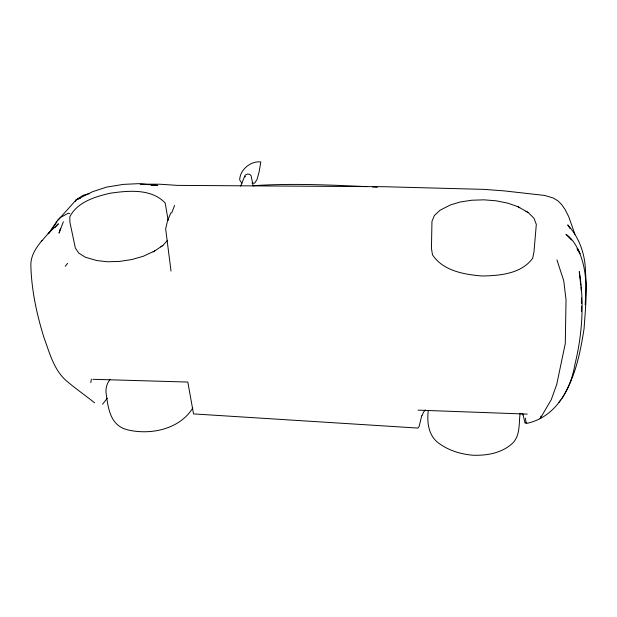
<?xml version="1.0" encoding="UTF-8"?>
<svg xmlns="http://www.w3.org/2000/svg" width="617" height="617" viewBox="0 0 617 617"><rect width="100%" height="100%" fill="white"/><g stroke="black" fill="none" stroke-linecap="round" stroke-linejoin="round"><path stroke-width="0.93" d="M581.523 311.662L581.615 306.163M581.669 303.417L581.538 297.942M428.329 410.367C426.748 422.73 428.499 436.497 439.774 443.932C449.369 450.703 460.791 454.089 472.398 455.199C486.836 455.832 502.454 453.102 513.159 442.659C520.455 434.63 518.704 423.216 520.131 413.282M585.224 304.813L586.15 283.643L585.371 268.865C584.631 252.662 578.723 236.943 567.725 224.897L570.093 228.56M90.838 382.656L91.339 379.077M421.75 415.688L419.097 426.517L417.987 428.075L193.537 413.907L187.815 382.054L92.92 379.301M245.165 176.986L245.319 176.431M60.258 228.93L59.039 233.126L63.35 221.758M540.955 416.174L540.153 418.627L551.259 399.693L556.711 384.491L565.288 343.522L566.028 299.685L563.73 280.704L556.943 259.919M240.638 186.126L245.119 175.166L247.394 174.048L249.615 174.295L251.119 175.752L253.163 185.956M174.596 205.415L171.796 212.664L170.832 212.973L167.608 220.462L165.657 228.938L171.017 271.071M422.043 415.765L423.532 412.164L425.36 409.95M75.336 201.381L76.253 199.785L83.172 195.257L89.511 193.561M192.782 407.953C180.064 428.9 151.527 435.139 128.814 430.126C111.129 426.463 108.438 410.521 106.348 394.996C105.291 389.582 106.409 383.681 110.119 379.478M48.388 233.843L57.728 220.138L60.343 217.516L68.356 213.173L69.713 213.567M49.337 232.894L56.887 221.796M57.967 220.207L76.253 199.785L92.743 191.64L106.594 187.113L123.277 184.39L138.509 183.673L157.767 185.409L151.25 185.262M42.01 240.653C36.064 247.587 30.75 255.654 30.85 265.133C31.436 289.651 36.627 313.93 43.884 337.291C49.707 353.086 54.026 371.102 67.901 382.062C76.523 389.335 85.832 395.744 94.609 402.824M54.874 227.619L58.384 223.801L48.998 232.655L41.231 241.548M102.592 404.228L107.335 398.119M65.24 266.336L67.631 263.343M558.64 402.608L560.822 399.87M561.91 398.505C575.198 377.774 580.358 352.669 584.068 328.591C585.811 302.315 589.775 273.747 577.913 249.222L578.268 250.972M48.165 233.612L48.998 232.655M160.836 246.839L162.88 245.473L167.531 240.298M168.179 220.539L165.186 202.993C151.366 188.347 128.236 190.607 110.027 193.252C95.003 196.769 77.395 202.021 69.821 216.752L69.898 222.174L75.359 248.08L78.806 253.14L85.431 257.243L96.823 260.567L107.613 261.77L119.551 261.423L131.722 259.556L143.206 256.31L154.72 250.903M153.147 251.952L162.88 245.473M526.71 422.298L524.974 423.015L522.985 414.215M76.253 199.785L80.542 198.173M140.337 184.144L159.826 184.228L177.534 185.385L383.897 186.712L483.797 189.373L503.942 190.854L544.68 195.45L553.279 198.011L558.038 200.949L561.647 204.543L565.056 209.425L568.727 216.675L574.928 234.337M253.024 185.725C290.9 183.141 328.861 184.93 366.737 186.612M251.967 183.133L254.698 183.095L257.088 179.408L259.148 171.688L260.814 161.939C250.733 160.69 239.828 169.837 239.689 179.956L241.941 183.28M418.048 410.143L527.226 414.107M372.467 186.959L377.242 187.252M528.299 212.603L517.925 206.687L507.806 203.147L496.261 200.826L484.013 199.831L471.797 200.224L460.351 201.967L450.356 204.967L439.99 210.266L434.376 215.518L431.962 221.387L431.445 248.435L432.486 254.775C442.929 270.824 464.069 274.488 481.8 275.976C499.546 275.76 521.396 273.871 532.702 258.23L533.967 251.859L536.32 224.364L533.967 218.248L528.299 212.603L525.946 211.253M517.925 206.687L519.792 207.759M521.828 413.49L522.792 414.917M571.419 240.052L565.974 234.329C572.846 238.848 576.61 246.368 580.026 253.572L577.003 248.782M525.445 418.133L526.108 423.517C554.321 417.964 570.563 390.9 574.951 364.308C582.355 334.059 584.384 302.361 579.263 271.565L580.751 285.208M580.944 287.028L581.222 290.661"/></g></svg>
